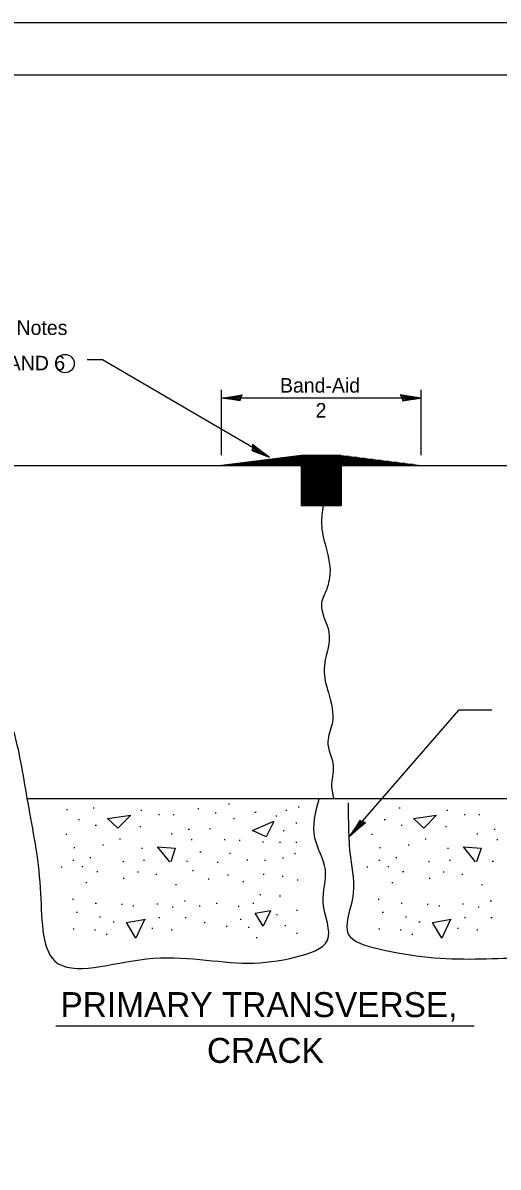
# Model space of a CAD drawing. Extents: x -0.01 to 2.83, y -0.13 to 1.83.
# Drawn here: x 0.993 to 1.373, y 0.917 to 1.833 of the extents above; entities that cross this region are included whole.
import ezdxf

# ---------------------------------------------------------------- set-up
doc = ezdxf.new("R2010")
doc.units = 0
for name, color, linetype in [('RD_Pr_Roadway_Dimensions', 7, 'Continuous'), ('RD_Pr_Roadway_Notes', 7, 'Continuous'), ('SH_General_Details', 7, 'Continuous'), ('SH_Printer_Plotting_Border', 7, 'Continuous')]:
    doc.layers.add(name, color=color, linetype=linetype)

msp = doc.modelspace()

# ---------------------------------------------------------------- linework, layer by layer
at = {"layer": 'RD_Pr_Roadway_Dimensions'}
for p, q in [((1.15174, 1.48708), (1.15174, 1.53928)), ((1.31174, 1.53273), (1.15174, 1.53273)), ((1.31174, 1.48708), (1.31174, 1.53928))]:
    msp.add_line(p, q, dxfattribs=at)
for points in [[(1.16704, 1.53295), (1.16653, 1.53067), (1.16007, 1.53166), (1.15174, 1.53273), (1.16062, 1.53395), (1.16841, 1.53531), (1.16704, 1.53295), (1.16636, 1.53144), (1.15734, 1.53274), (1.1672, 1.53447), (1.16574, 1.53253), (1.16159, 1.53279), (1.16558, 1.5334)], [(1.29644, 1.53295), (1.29695, 1.53067), (1.30341, 1.53166), (1.31174, 1.53273), (1.30286, 1.53395), (1.29507, 1.53531), (1.29644, 1.53295), (1.29712, 1.53144), (1.30614, 1.53274), (1.29628, 1.53447), (1.29774, 1.53253), (1.30189, 1.53279), (1.2979, 1.5334)]]:
    msp.add_lwpolyline(points, dxfattribs=at)
at = {"layer": 'RD_Pr_Roadway_Notes'}
for p, q in [((1.05653, 1.5634), (1.04427, 1.5634)), ((1.19007, 1.48535), (1.05653, 1.5634)), ((1.25443, 1.18188), (1.34196, 1.28267)), ((1.36838, 1.28267), (1.34196, 1.28267)), ((1.01907, 1.02992), (1.35434, 1.02992))]:
    msp.add_line(p, q, dxfattribs=at)
for points in [[(1.1768, 1.49297), (1.17614, 1.49072), (1.18227, 1.48845), (1.19007, 1.48535), (1.1829, 1.49072), (1.17675, 1.4957), (1.1768, 1.49297), (1.17666, 1.49132), (1.18518, 1.48807), (1.1774, 1.49437), (1.17773, 1.49197), (1.18148, 1.49019), (1.17829, 1.49265)], [(1.26463, 1.19329), (1.26257, 1.19439), (1.25908, 1.18887), (1.25443, 1.18188), (1.26117, 1.18779), (1.26731, 1.19277), (1.26463, 1.19329), (1.26304, 1.19376), (1.2581, 1.1861), (1.26588, 1.19241), (1.26345, 1.19258), (1.26094, 1.18928), (1.26401, 1.19189)]]:
    msp.add_lwpolyline(points, dxfattribs=at)
msp.add_circle((1.02648, 1.56043), 0.00737, dxfattribs=at)
at = {"layer": 'SH_General_Details'}
for p, q in [((2.83333, 1.83333), (-0.00001, 1.83333)), ((1.21574, 1.48674), (1.15174, 1.47874)), ((1.26054, 1.48514), (1.20294, 1.48514)), ((1.25414, 1.48594), (1.20934, 1.48594)), ((1.21574, 1.48674), (1.21574, 1.48674)), ((1.24774, 1.48674), (1.21574, 1.48674)), ((1.24774, 1.48674), (1.31174, 1.47874)), ((1.24774, 1.48674), (1.24774, 1.48674)), ((0.92674, 1.47874), (1.60493, 1.47874)), ((1.15174, 1.47874), (1.15174, 1.47874)), ((1.30534, 1.47954), (1.15814, 1.47954)), ((1.29894, 1.48034), (1.16454, 1.48034)), ((1.29254, 1.48114), (1.17094, 1.48114)), ((1.28614, 1.48194), (1.17734, 1.48194)), ((1.27974, 1.48274), (1.18374, 1.48274)), ((1.27334, 1.48354), (1.19014, 1.48354)), ((1.19341, 1.47874), (1.19341, 1.47874)), ((1.26694, 1.48434), (1.19654, 1.48434)), ((1.21574, 1.47874), (1.21574, 1.44674)), ((1.21654, 1.47874), (1.21654, 1.44674)), ((1.21734, 1.47874), (1.21734, 1.44674)), ((1.21814, 1.47874), (1.21814, 1.44674)), ((1.21894, 1.47874), (1.21894, 1.44674)), ((1.21974, 1.47874), (1.21974, 1.44674)), ((1.22054, 1.47874), (1.22054, 1.44674)), ((1.22134, 1.47874), (1.22134, 1.44674)), ((1.22214, 1.47874), (1.22214, 1.44674)), ((1.22294, 1.47874), (1.22294, 1.44674)), ((1.22374, 1.47874), (1.22374, 1.44674)), ((1.22454, 1.47874), (1.22454, 1.44674)), ((1.22534, 1.47874), (1.22534, 1.44674)), ((1.22614, 1.47874), (1.22614, 1.44674)), ((1.22694, 1.47874), (1.22694, 1.44674)), ((1.22774, 1.47874), (1.22774, 1.44674)), ((1.22854, 1.47874), (1.22854, 1.44674)), ((1.22934, 1.47874), (1.22934, 1.44674)), ((1.23014, 1.47874), (1.23014, 1.44674)), ((1.23094, 1.47874), (1.23094, 1.44674)), ((1.23174, 1.47874), (1.23174, 1.44674)), ((1.23254, 1.47874), (1.23254, 1.44674)), ((1.23334, 1.47874), (1.23334, 1.44674)), ((1.23414, 1.47874), (1.23414, 1.44674)), ((1.23494, 1.47874), (1.23494, 1.44674)), ((1.23574, 1.47874), (1.23574, 1.44674)), ((1.23654, 1.47874), (1.23654, 1.44674)), ((1.23734, 1.47874), (1.23734, 1.44674)), ((1.23814, 1.47874), (1.23814, 1.44674)), ((1.23894, 1.47874), (1.23894, 1.44674)), ((1.23974, 1.47874), (1.23974, 1.44674)), ((1.24054, 1.47874), (1.24054, 1.44674)), ((1.24134, 1.47874), (1.24134, 1.44674)), ((1.24214, 1.47874), (1.24214, 1.44674)), ((1.24294, 1.47874), (1.24294, 1.44674)), ((1.24374, 1.47874), (1.24374, 1.44674)), ((1.24454, 1.47874), (1.24454, 1.44674)), ((1.24534, 1.47874), (1.24534, 1.44674)), ((1.24614, 1.47874), (1.24614, 1.44674)), ((1.24694, 1.47874), (1.24694, 1.44674)), ((1.24774, 1.47874), (1.24774, 1.44674)), ((1.27674, 1.47874), (1.27674, 1.47874)), ((1.31174, 1.47874), (1.31174, 1.47874)), ((1.21574, 1.44674), (1.24774, 1.44674)), ((0.99592, 1.21208), (1.60493, 1.21208)), ((1.02847, 1.20278), (1.02764, 1.20278)), ((1.04997, 1.20421), (1.04914, 1.20421)), ((1.08814, 1.20243), (1.08731, 1.20243)), ((1.13382, 1.20368), (1.13299, 1.20368)), ((1.15837, 1.20744), (1.15754, 1.20744)), ((1.20422, 1.20243), (1.20339, 1.20243)), ((1.21409, 1.20493), (1.21326, 1.20493)), ((1.27342, 1.20278), (1.27259, 1.20278)), ((1.29492, 1.20421), (1.29409, 1.20421)), ((1.33309, 1.20243), (1.33226, 1.20243)), ((1.03816, 1.19489), (1.03732, 1.19489)), ((1.10211, 1.19884), (1.10127, 1.19884)), ((1.11392, 1.19884), (1.11309, 1.19884)), ((1.14762, 1.20028), (1.14679, 1.20028)), ((1.16231, 1.19561), (1.16147, 1.19561)), ((1.17951, 1.20081), (1.17867, 1.20081)), ((1.19617, 1.19776), (1.19534, 1.19776)), ((1.21211, 1.19221), (1.21127, 1.19221)), ((1.28311, 1.19489), (1.28227, 1.19489)), ((1.34706, 1.19884), (1.34622, 1.19884)), ((1.35887, 1.19884), (1.35804, 1.19884)), ((1.02794, 1.18308), (1.02711, 1.18308)), ((1.05159, 1.19024), (1.05076, 1.19024)), ((1.08724, 1.18916), (1.08641, 1.18916)), ((1.11232, 1.18343), (1.11149, 1.18343)), ((1.12611, 1.18701), (1.12527, 1.18701)), ((1.14314, 1.18773), (1.14231, 1.18773)), ((1.20207, 1.18594), (1.20124, 1.18594)), ((1.27289, 1.18308), (1.27206, 1.18308)), ((1.29654, 1.19024), (1.29571, 1.19024)), ((1.33219, 1.18916), (1.33136, 1.18916)), ((1.35727, 1.18343), (1.35644, 1.18343)), ((1.37106, 1.18701), (1.37022, 1.18701)), ((1.05732, 1.17448), (1.05649, 1.17448)), ((1.07094, 1.17949), (1.07011, 1.17949)), ((1.12827, 1.17878), (1.12742, 1.17878)), ((1.15479, 1.17896), (1.15396, 1.17896)), ((1.16679, 1.17841), (1.16596, 1.17841)), ((1.18542, 1.17698), (1.18459, 1.17698)), ((1.19921, 1.17663), (1.19837, 1.17663)), ((1.21211, 1.17663), (1.21127, 1.17663)), ((1.30227, 1.17448), (1.30144, 1.17448)), ((1.31589, 1.17949), (1.31506, 1.17949)), ((1.37322, 1.17878), (1.37237, 1.17878)), ((1.03439, 1.17251), (1.03356, 1.17251)), ((1.04729, 1.16444), (1.04646, 1.16444)), ((1.08867, 1.17196), (1.08784, 1.17196)), ((1.13544, 1.16909), (1.13461, 1.16909)), ((1.15909, 1.16803), (1.15826, 1.16803)), ((1.20154, 1.16426), (1.20071, 1.16426)), ((1.21122, 1.16768), (1.21039, 1.16768)), ((1.27934, 1.17251), (1.27851, 1.17251)), ((1.29224, 1.16444), (1.29141, 1.16444)), ((1.33362, 1.17196), (1.33279, 1.17196)), ((1.02417, 1.15693), (1.02334, 1.15693)), ((1.03367, 1.16229), (1.03284, 1.16229)), ((1.04084, 1.15728), (1.04001, 1.15728)), ((1.07362, 1.16123), (1.07279, 1.16123)), ((1.09029, 1.16229), (1.08946, 1.16229)), ((1.12467, 1.16158), (1.12384, 1.16158)), ((1.14924, 1.16068), (1.14841, 1.16068)), ((1.17287, 1.16266), (1.17204, 1.16266)), ((1.18704, 1.16229), (1.18621, 1.16229)), ((1.26912, 1.15693), (1.26829, 1.15693)), ((1.27862, 1.16229), (1.27779, 1.16229)), ((1.28579, 1.15728), (1.28496, 1.15728)), ((1.31857, 1.16123), (1.31774, 1.16123)), ((1.33524, 1.16229), (1.33441, 1.16229)), ((1.36962, 1.16158), (1.36879, 1.16158)), ((1.05284, 1.15334), (1.05201, 1.15334)), ((1.07399, 1.14778), (1.07316, 1.14778)), ((1.08527, 1.15298), (1.08444, 1.15298)), ((1.10014, 1.15119), (1.09931, 1.15119)), ((1.12952, 1.15406), (1.12869, 1.15406)), ((1.14189, 1.14724), (1.14106, 1.14724)), ((1.15747, 1.15048), (1.15664, 1.15048)), ((1.18614, 1.15119), (1.18531, 1.15119)), ((1.20136, 1.14939), (1.20052, 1.14939)), ((1.21337, 1.14653), (1.21254, 1.14653)), ((1.29779, 1.15334), (1.29696, 1.15334)), ((1.31894, 1.14778), (1.31811, 1.14778)), ((1.33022, 1.15298), (1.32939, 1.15298)), ((1.34509, 1.15119), (1.34426, 1.15119)), ((1.04407, 1.14438), (1.04324, 1.14438)), ((1.11591, 1.14276), (1.11507, 1.14276)), ((1.16984, 1.14509), (1.16901, 1.14509)), ((1.28902, 1.14438), (1.28819, 1.14438)), ((1.36086, 1.14276), (1.36002, 1.14276)), ((1.03332, 1.13093), (1.03249, 1.13093)), ((1.05159, 1.12789), (1.05076, 1.12789)), ((1.12307, 1.12968), (1.12224, 1.12968)), ((1.14834, 1.12789), (1.14751, 1.12789)), ((1.17772, 1.12789), (1.17689, 1.12789)), ((1.18327, 1.13469), (1.18244, 1.13469)), ((1.19921, 1.13363), (1.19837, 1.13363)), ((1.27827, 1.13093), (1.27744, 1.13093)), ((1.29654, 1.12789), (1.29571, 1.12789)), ((1.36802, 1.12968), (1.36719, 1.12968)), ((1.03654, 1.12073), (1.03571, 1.12073)), ((1.07256, 1.12718), (1.07172, 1.12718)), ((1.08169, 1.12574), (1.08086, 1.12574)), ((1.10086, 1.12734), (1.10002, 1.12734)), ((1.11321, 1.12503), (1.11237, 1.12503)), ((1.13472, 1.12574), (1.13389, 1.12574)), ((1.16607, 1.12538), (1.16524, 1.12538)), ((1.19671, 1.11874), (1.19587, 1.11874)), ((1.21282, 1.12233), (1.21199, 1.12233)), ((1.28149, 1.12073), (1.28066, 1.12073)), ((1.31751, 1.12718), (1.31667, 1.12718)), ((1.32664, 1.12574), (1.32581, 1.12574)), ((1.34581, 1.12734), (1.34497, 1.12734)), ((1.35816, 1.12503), (1.35732, 1.12503)), ((1.05499, 1.11678), (1.05416, 1.11678)), ((1.06592, 1.11284), (1.06509, 1.11284)), ((1.10247, 1.11643), (1.10164, 1.11643)), ((1.12361, 1.11643), (1.12277, 1.11643)), ((1.13884, 1.11248), (1.13801, 1.11248)), ((1.15641, 1.10944), (1.15557, 1.10944)), ((1.16769, 1.11499), (1.16686, 1.11499)), ((1.20351, 1.10998), (1.20267, 1.10998)), ((1.29994, 1.11678), (1.29911, 1.11678)), ((1.31087, 1.11284), (1.31004, 1.11284)), ((1.34742, 1.11643), (1.34659, 1.11643)), ((1.36856, 1.11643), (1.36772, 1.11643)), ((1.03386, 1.10729), (1.03302, 1.10729)), ((1.05087, 1.10639), (1.05004, 1.10639)), ((1.06019, 1.10299), (1.05936, 1.10299)), ((1.09674, 1.10783), (1.09591, 1.10783)), ((1.11232, 1.10639), (1.11149, 1.10639)), ((1.17414, 1.10854), (1.17331, 1.10854)), ((1.18041, 1.10048), (1.17957, 1.10048)), ((1.21266, 1.10371), (1.21182, 1.10371)), ((1.27881, 1.10729), (1.27797, 1.10729)), ((1.29582, 1.10639), (1.29499, 1.10639)), ((1.30514, 1.10299), (1.30431, 1.10299)), ((1.34169, 1.10783), (1.34086, 1.10783)), ((1.35727, 1.10639), (1.35644, 1.10639))]:
    msp.add_line(p, q, dxfattribs=at)
msp.add_lwpolyline([(0.16666, 1.79167), (2.79166, 1.79167), (2.79166, 0.04167), (0.16666, 0.04167)], close=True, dxfattribs=at)
for points in [[(1.07894, 1.19826), (1.06892, 1.18824), (1.06059, 1.19596), (1.07912, 1.19868)], [(1.19371, 1.19346), (1.18766, 1.18114), (1.17659, 1.18636), (1.19384, 1.19371)], [(1.32389, 1.19826), (1.31387, 1.18824), (1.30554, 1.19596), (1.32407, 1.19868)], [(1.11046, 1.16133), (1.10064, 1.17323), (1.11482, 1.17218), (1.11129, 1.16111)], [(1.35541, 1.16133), (1.34559, 1.17323), (1.35977, 1.17218), (1.35624, 1.16111)], [(1.19099, 1.12188), (1.18516, 1.10978), (1.17889, 1.12001), (1.19111, 1.12231)], [(1.09001, 1.11458), (1.08332, 1.10018), (1.07582, 1.11271), (1.09084, 1.11521)], [(1.33496, 1.11458), (1.32827, 1.10018), (1.32077, 1.11271), (1.33579, 1.11521)]]:
    msp.add_lwpolyline(points, dxfattribs=at)
for points in [[(0.92674, 1.47874), (0.93161, 1.41854), (0.95327, 1.34684), (0.98496, 1.26681), (0.99664, 1.20846), (1.00664, 1.14009), (1.01831, 1.08174), (1.09167, 1.08341), (1.17337, 1.08008), (1.21172, 1.08508), (1.23674, 1.09841), (1.23341, 1.12843), (1.23507, 1.15509), (1.22672, 1.18011), (1.23006, 1.21179)], [(1.2333, 1.4467), (1.23196, 1.43205), (1.23541, 1.41355), (1.23842, 1.38858), (1.23574, 1.37856)], [(1.23574, 1.37856), (1.23186, 1.36736), (1.23789, 1.34543), (1.23401, 1.31529), (1.23746, 1.29679), (1.24047, 1.27183), (1.23702, 1.25763), (1.24132, 1.23784), (1.24004, 1.22148), (1.24176, 1.21201)], [(1.25341, 1.20846), (1.25507, 1.16511), (1.25674, 1.13176), (1.25341, 1.10341), (1.27676, 1.09174), (1.35512, 1.08341), (1.42847, 1.08341), (1.51019, 1.07173), (1.60493, 1.0784)]]:
    msp.add_spline(points, degree=3, dxfattribs=at)
at = {"layer": 'SH_Printer_Plotting_Border'}
msp.add_lwpolyline([(-0.00001, 0), (2.83333, 0), (2.83333, 1.83333), (-0.00001, 1.83333)], close=True, dxfattribs=at)

# ---------------------------------------------------------------- texts
at = {"layer": 'RD_Pr_Roadway_Dimensions'}
for s, height, p in [('Band-Aid', 0.011667, (1.19869, 1.53711)), ('2', 0.01167, (1.22721, 1.51711))]:
    msp.add_text(s, height=height, dxfattribs=at).set_placement(p)
at = {"layer": 'RD_Pr_Roadway_Notes'}
for s, height, p in [(' Notes  ', 0.011667, (0.98334, 1.58333)), ('1 , 2 , AND 6', 0.0116667, (0.93727, 1.55499)), ('PRIMARY TRANSVERSE,', 0.02, (1.02286, 1.03683)), ('CRACK', 0.02, (1.1402, 1.00016))]:
    msp.add_text(s, height=height, dxfattribs=at).set_placement(p)

doc.saveas('drawing.dxf')
